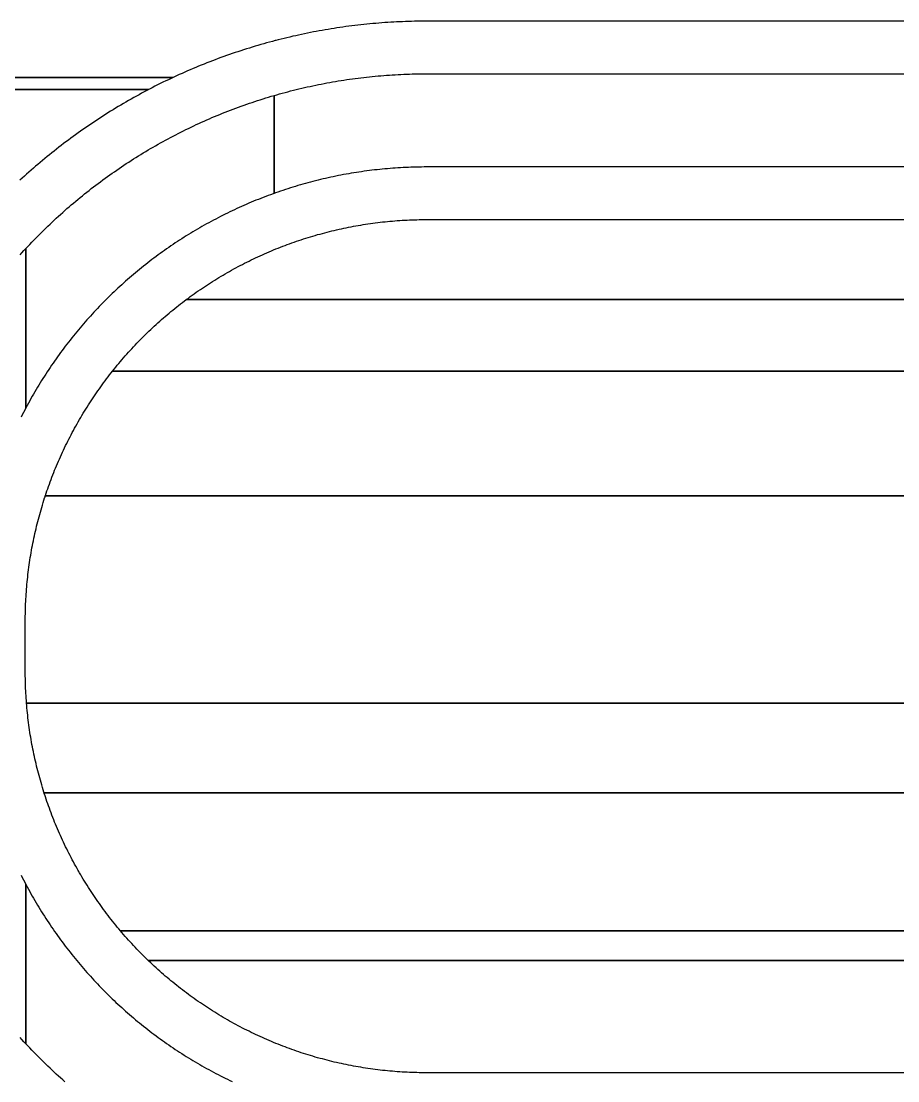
# Model space of a CAD drawing. Extents: x -3500 to 3500, y -3500 to 3500.
# Drawn here: x -1515.2 to -1281.7, y -618.2 to -336.1 of the extents above; entities that cross this region are included whole.
import ezdxf

# ---------------------------------------------------------------- set-up
doc = ezdxf.new("R2010")
doc.units = 0
for name, color, linetype in [('L5D0', 3, 'CONTINUOUS'), ('L5D100', 7, 'CONTINUOUS'), ('L5D11', 2, 'CONTINUOUS')]:
    doc.layers.add(name, color=color, linetype=linetype)

# ---------------------------------------------------------------- blocks, each defined once
blk = doc.blocks.new('ground_main_5')
at = {"layer": 'L5D0'}
for points in [[(-433.1625, -336.09), (-1407.1915, -336.09), (-1407.9905, -336.092), (-1408.7895, -336.098), (-1409.5885, -336.108), (-1410.3875, -336.122), (-1411.1865, -336.14), (-1411.9855, -336.162), (-1412.784, -336.188), (-1413.5825, -336.218), (-1414.381, -336.252), (-1415.179, -336.29), (-1415.9775, -336.332), (-1416.775, -336.3775), (-1417.5725, -336.4275), (-1418.37, -336.4815), (-1419.167, -336.5395), (-1419.9635, -336.6015), (-1420.76, -336.6675), (-1421.556, -336.737), (-1422.352, -336.811), (-1423.147, -336.889), (-1423.942, -336.9705), (-1424.7365, -337.0565), (-1425.5305, -337.146), (-1426.324, -337.24), (-1427.1175, -337.3375), (-1427.91, -337.4395), (-1428.702, -337.545), (-1429.4935, -337.6545), (-1430.2845, -337.768), (-1431.075, -337.8855), (-1431.865, -338.007), (-1432.654, -338.1325), (-1433.4425, -338.262), (-1434.2305, -338.395), (-1435.018, -338.5325), (-1435.8045, -338.6735), (-1436.5905, -338.8185), (-1437.3755, -338.9675), (-1438.16, -339.1205), (-1438.9435, -339.2775), (-1439.726, -339.4385), (-1440.508, -339.603), (-1441.289, -339.7715), (-1442.0695, -339.944), (-1442.849, -340.1205), (-1443.6275, -340.301), (-1444.405, -340.485), (-1445.1815, -340.673), (-1445.9575, -340.865), (-1446.732, -341.061), (-1447.353, -341.2215), (-1447.506, -341.261), (-1448.2785, -341.4645), (-1449.0505, -341.672), (-1449.821, -341.883), (-1450.5905, -342.0985), (-1451.359, -342.3175), (-1452.1265, -342.5405), (-1452.893, -342.767), (-1453.658, -342.9975), (-1454.422, -343.232), (-1455.185, -343.47), (-1455.9465, -343.712), (-1456.7065, -343.958), (-1457.466, -344.2075), (-1458.224, -344.461), (-1458.9805, -344.718), (-1459.7355, -344.979), (-1460.4895, -345.244), (-1461.2425, -345.5125), (-1461.9935, -345.7845), (-1462.7435, -346.0605), (-1463.492, -346.3405), (-1464.239, -346.624), (-1464.985, -346.911), (-1465.729, -347.202), (-1466.472, -347.497), (-1467.2135, -347.795), (-1467.953, -348.0975), (-1468.6915, -348.403), (-1469.428, -348.7125), (-1470.1635, -349.026), (-1470.897, -349.3425), (-1471.629, -349.663), (-1472.3595, -349.9875), (-1473.088, -350.315), (-1473.8155, -350.6465), (-1474.541, -350.9815), (-1475.2645, -351.3205), (-1475.9865, -351.663), (-1476.707, -352.009), (-1477.4255, -352.3585), (-1478.1425, -352.7115), (-1478.8575, -353.068), (-1479.571, -353.4285), (-1480.2825, -353.7925), (-1480.992, -354.16), (-1481.271, -354.306), (-2334.91, -354.306)], [(-2334.91, -354.306), (-1481.271, -354.306), (-1481.7, -354.5305), (-1482.4055, -354.905), (-1483.11, -355.2835), (-1483.812, -355.665), (-1484.512, -356.05), (-1485.2105, -356.4385), (-1485.907, -356.8305), (-1486.601, -357.226), (-1487.2935, -357.625), (-1487.984, -358.0275), (-1488.6725, -358.4335), (-1489.3585, -358.8425), (-1490.043, -359.2555), (-1490.725, -359.6715), (-1491.405, -360.091), (-1492.083, -360.514), (-1492.759, -360.9405), (-1493.433, -361.37), (-1494.1045, -361.8035), (-1494.774, -362.24), (-1495.441, -362.6795), (-1496.106, -363.1225), (-1496.769, -363.569), (-1497.4295, -364.019), (-1498.0875, -364.472), (-1498.7435, -364.9285), (-1499.3975, -365.388), (-1500.0485, -365.851), (-1500.698, -366.317), (-1501.3445, -366.7865), (-1501.989, -367.259), (-1502.631, -367.735), (-1503.2705, -368.214), (-1503.908, -368.696), (-1504.5425, -369.1815), (-1505.175, -369.67), (-1505.805, -370.162), (-1506.4325, -370.657), (-1507.057, -371.155), (-1507.6795, -371.656), (-1508.2995, -372.16), (-1508.917, -372.6675), (-1509.532, -373.178), (-1510.144, -373.6915), (-1510.754, -374.208), (-1511.361, -374.7275), (-1511.9655, -375.25), (-1512.5675, -375.776), (-1513.167, -376.3045), (-1513.7635, -376.836), (-1514.3575, -377.371), (-1514.9485, -377.9085), (-1515.537, -378.449)], [(1674.451, -429.2405), (-1490.8455, -429.2405), (-1490.437, -428.7305), (-1490.0255, -428.223), (-1489.6105, -427.718), (-1489.1925, -427.2155), (-1488.7715, -426.7155), (-1488.348, -426.2185), (-1487.9205, -425.7235), (-1487.4905, -425.2315), (-1487.0575, -424.742), (-1486.6215, -424.2555), (-1486.1825, -423.771), (-1485.741, -423.2895), (-1485.296, -422.811), (-1484.848, -422.335), (-1484.3975, -421.8615), (-1483.944, -421.391), (-1483.4875, -420.9235), (-1483.0285, -420.4585), (-1482.566, -419.9965), (-1482.101, -419.537), (-1481.6335, -419.0805), (-1481.163, -418.627), (-1480.6895, -418.1765), (-1480.2135, -417.7285), (-1479.735, -417.284), (-1479.2535, -416.842), (-1478.7695, -416.403), (-1478.2825, -415.967), (-1477.793, -415.534), (-1477.301, -415.104), (-1476.8065, -414.677), (-1476.309, -414.253), (-1475.809, -413.832), (-1475.3065, -413.414), (-1474.8015, -412.9995), (-1474.294, -412.5875), (-1473.784, -412.179), (-1473.2715, -411.7735), (-1472.7565, -411.3715), (-1472.239, -410.972), (-1471.719, -410.576), (-1471.1965, -410.1835), (-1470.672, -409.794), (-1470.145, -409.4075), (-1469.6155, -409.0245), (-1469.084, -408.6445), (-1468.55, -408.2675), (-1468.0135, -407.8945), (-1467.475, -407.524), (-1466.934, -407.1575), (-1466.391, -406.794), (-1465.8455, -406.4335), (-1465.298, -406.077), (-1464.7485, -405.7235), (-1464.1965, -405.3735), (-1463.6425, -405.0265), (-1463.0865, -404.6835), (-1462.5285, -404.3435), (-1461.968, -404.007), (-1461.406, -403.674), (-1460.8415, -403.344), (-1460.2755, -403.018), (-1459.707, -402.695), (-1459.1365, -402.376), (-1458.5645, -402.06), (-1457.9905, -401.748), (-1457.4145, -401.4395), (-1456.8365, -401.134), (-1456.257, -400.8325), (-1455.6755, -400.5345), (-1455.092, -400.2395), (-1454.5065, -399.949), (-1453.92, -399.6615), (-1453.331, -399.3775), (-1452.7405, -399.0975), (-1452.1485, -398.821), (-1451.555, -398.548), (-1450.9595, -398.2785), (-1450.3625, -398.013), (-1449.7635, -397.7505), (-1449.1635, -397.4925), (-1448.5615, -397.2375), (-1447.958, -396.9865), (-1447.353, -396.7395), (-1446.747, -396.4955), (-1446.139, -396.256), (-1445.5295, -396.0195), (-1444.919, -395.787), (-1444.3065, -395.5585), (-1443.693, -395.3335), (-1443.078, -395.112), (-1442.462, -394.895), (-1441.844, -394.681), (-1441.2255, -394.471), (-1440.605, -394.265), (-1439.984, -394.0625), (-1439.361, -393.864), (-1438.7375, -393.6695), (-1438.1125, -393.4785), (-1437.486, -393.2915), (-1436.859, -393.1085), (-1436.2305, -392.929), (-1435.601, -392.7535), (-1434.9705, -392.5815), (-1434.3385, -392.4135), (-1433.706, -392.2495), (-1433.0725, -392.0895), (-1432.438, -391.9335), (-1431.8025, -391.781), (-1431.166, -391.6325), (-1430.5285, -391.488), (-1429.8905, -391.347), (-1429.2515, -391.2105), (-1428.6115, -391.0775), (-1427.971, -390.9485), (-1427.3295, -390.8235), (-1426.6875, -390.7025), (-1426.0445, -390.585), (-1425.4005, -390.472), (-1424.7565, -390.3625), (-1424.1115, -390.2575), (-1423.466, -390.156), (-1422.8195, -390.0585), (-1422.173, -389.965), (-1421.5255, -389.875), (-1420.8775, -389.7895), (-1420.229, -389.708), (-1419.5805, -389.63), (-1418.931, -389.5565), (-1418.281, -389.4865), (-1417.631, -389.421), (-1416.9805, -389.359), (-1416.3295, -389.301), (-1415.678, -389.2475), (-1415.0265, -389.1975), (-1414.3745, -389.1515), (-1413.7225, -389.1095), (-1413.07, -389.0715), (-1412.4175, -389.038), (-1411.7645, -389.008), (-1411.1115, -388.982), (-1410.4585, -388.96), (-1409.805, -388.942), (-1409.152, -388.928), (-1408.4985, -388.918), (-1407.845, -388.912), (-1407.1915, -388.91), (-433.1625, -388.91)], [(1683.647, -517.6535), (-1513.7775, -517.6535), (-1513.827, -517.002), (-1513.873, -516.35), (-1513.915, -515.698), (-1513.953, -515.0455), (-1513.987, -514.3925), (-1514.017, -513.74), (-1514.043, -513.087), (-1514.065, -512.434), (-1514.0825, -511.7805), (-1514.0965, -511.127), (-1514.1065, -510.4735), (-1514.1125, -509.82), (-1514.1145, -509.1665), (-1514.1145, -495.8335), (-1514.1125, -495.18), (-1514.1065, -494.5265), (-1514.0965, -493.873), (-1514.0825, -493.2195), (-1514.065, -492.566), (-1514.043, -491.913), (-1514.017, -491.26), (-1513.987, -490.6075), (-1513.953, -489.9545), (-1513.915, -489.302), (-1513.873, -488.65), (-1513.827, -487.998), (-1513.7775, -487.3465), (-1513.7235, -486.695), (-1513.6655, -486.0445), (-1513.604, -485.3935), (-1513.538, -484.7435), (-1513.468, -484.0935), (-1513.3945, -483.4445), (-1513.317, -482.7955), (-1513.235, -482.147), (-1513.1495, -481.499), (-1513.06, -480.852), (-1512.9665, -480.205), (-1512.869, -479.559), (-1512.7675, -478.913), (-1512.662, -478.2685), (-1512.5525, -477.624), (-1512.4395, -476.9805), (-1512.3225, -476.3375), (-1512.201, -475.695), (-1512.076, -475.054), (-1511.947, -474.413), (-1511.814, -473.773), (-1511.6775, -473.134), (-1511.537, -472.496), (-1511.392, -471.8585), (-1511.2435, -471.222), (-1511.0915, -470.5865), (-1510.935, -469.952), (-1510.775, -469.3185), (-1510.611, -468.686), (-1510.443, -468.0545), (-1510.2715, -467.424), (-1510.096, -466.7945), (-1509.9165, -466.166), (-1509.733, -465.5385), (-1509.546, -464.9125), (-1509.355, -464.2875), (-1509.1605, -463.6635), (-1508.962, -463.041), (-1508.917, -462.903), (-1508.7595, -462.4195), (-1508.5535, -461.7995), (-1508.3435, -461.1805), (-1508.13, -460.563), (-1507.9125, -459.9465), (-1507.691, -459.3315), (-1507.4665, -458.718), (-1507.2375, -458.106), (-1507.005, -457.495), (-1506.769, -456.886), (-1506.529, -456.278), (-1506.2855, -455.6715), (-1506.038, -455.0665), (-1505.787, -454.463), (-1505.5325, -453.8615), (-1505.274, -453.261), (-1505.012, -452.6625), (-1504.746, -452.0655), (-1504.477, -451.47), (-1504.204, -450.876), (-1503.9275, -450.284), (-1503.647, -449.6935), (-1503.3635, -449.105), (-1503.076, -448.518), (-1502.785, -447.933), (-1502.4905, -447.3495), (-1502.1925, -446.768), (-1501.8905, -446.188), (-1501.5855, -445.61), (-1501.2765, -445.034), (-1500.9645, -444.46), (-1500.6485, -443.888), (-1500.3295, -443.3175), (-1500.0065, -442.7495), (-1499.6805, -442.183), (-1499.351, -441.619), (-1499.018, -441.0565), (-1498.6815, -440.4965), (-1498.3415, -439.938), (-1497.998, -439.382), (-1497.6515, -438.828), (-1497.301, -438.2765), (-1496.948, -437.7265), (-1496.591, -437.179), (-1496.231, -436.634), (-1495.8675, -436.0905), (-1495.5005, -435.55), (-1495.1305, -435.011), (-1494.757, -434.475), (-1494.3805, -433.941), (-1494.0005, -433.409), (-1493.6175, -432.8795), (-1493.231, -432.3525), (-1492.8415, -431.828), (-1492.4485, -431.3055), (-1492.0525, -430.7855), (-1491.6535, -430.2685), (-1491.251, -429.7535), (-1490.8455, -429.2405), (1674.451, -429.2405)], [(750.18, -578.2845), (-1488.7715, -578.2845), (-1489.1925, -577.7845), (-1489.6105, -577.282), (-1490.0255, -576.777), (-1490.437, -576.2695), (-1490.8455, -575.7595), (-1491.251, -575.2465), (-1491.6535, -574.7315), (-1492.0525, -574.2145), (-1492.4485, -573.6945), (-1492.8415, -573.172), (-1493.231, -572.6475), (-1493.6175, -572.1205), (-1494.0005, -571.591), (-1494.3805, -571.059), (-1494.757, -570.525), (-1495.1305, -569.989), (-1495.5005, -569.45), (-1495.8675, -568.9095), (-1496.231, -568.366), (-1496.591, -567.821), (-1496.948, -567.2735), (-1497.301, -566.7235), (-1497.6515, -566.172), (-1497.998, -565.618), (-1498.3415, -565.062), (-1498.6815, -564.5035), (-1499.018, -563.9435), (-1499.351, -563.381), (-1499.6805, -562.817), (-1500.0065, -562.2505), (-1500.3295, -561.6825), (-1500.6485, -561.112), (-1500.9645, -560.54), (-1501.2765, -559.966), (-1501.5855, -559.39), (-1501.8905, -558.812), (-1502.1925, -558.232), (-1502.4905, -557.6505), (-1502.785, -557.067), (-1503.076, -556.482), (-1503.3635, -555.895), (-1503.647, -555.3065), (-1503.9275, -554.716), (-1504.204, -554.124), (-1504.477, -553.53), (-1504.746, -552.9345), (-1505.012, -552.3375), (-1505.274, -551.739), (-1505.5325, -551.1385), (-1505.787, -550.537), (-1506.038, -549.9335), (-1506.2855, -549.3285), (-1506.529, -548.722), (-1506.769, -548.114), (-1507.005, -547.505), (-1507.2375, -546.894), (-1507.4665, -546.282), (-1507.691, -545.6685), (-1507.9125, -545.0535), (-1508.13, -544.437), (-1508.3435, -543.8195), (-1508.5535, -543.2005), (-1508.7595, -542.5805), (-1508.917, -542.097), (-1508.962, -541.959), (-1509.1605, -541.3365), (-1509.355, -540.7125), (-1509.546, -540.0875), (-1509.733, -539.4615), (-1509.9165, -538.834), (-1510.096, -538.2055), (-1510.2715, -537.576), (-1510.443, -536.9455), (-1510.611, -536.314), (-1510.775, -535.6815), (-1510.935, -535.048), (-1511.0915, -534.4135), (-1511.2435, -533.778), (-1511.392, -533.1415), (-1511.537, -532.504), (-1511.6775, -531.866), (-1511.814, -531.227), (-1511.947, -530.587), (-1512.076, -529.946), (-1512.201, -529.305), (-1512.3225, -528.6625), (-1512.4395, -528.0195), (-1512.5525, -527.376), (-1512.662, -526.7315), (-1512.7675, -526.087), (-1512.869, -525.441), (-1512.9665, -524.795), (-1513.06, -524.148), (-1513.1495, -523.501), (-1513.235, -522.853), (-1513.317, -522.2045), (-1513.3945, -521.5555), (-1513.468, -520.9065), (-1513.538, -520.2565), (-1513.604, -519.6065), (-1513.6655, -518.9555), (-1513.7235, -518.305), (-1513.7775, -517.6535), (1683.647, -517.6535)], [(-553.759, -616.09), (-1407.1915, -616.09), (-1407.845, -616.088), (-1408.4985, -616.082), (-1409.152, -616.072), (-1409.805, -616.058), (-1410.4585, -616.04), (-1411.1115, -616.018), (-1411.7645, -615.992), (-1412.4175, -615.962), (-1413.07, -615.9285), (-1413.7225, -615.8905), (-1414.3745, -615.8485), (-1415.0265, -615.8025), (-1415.678, -615.7525), (-1416.3295, -615.699), (-1416.9805, -615.641), (-1417.631, -615.579), (-1418.281, -615.5135), (-1418.931, -615.4435), (-1419.5805, -615.37), (-1420.229, -615.292), (-1420.8775, -615.2105), (-1421.5255, -615.125), (-1422.173, -615.035), (-1422.8195, -614.9415), (-1423.466, -614.844), (-1424.1115, -614.7425), (-1424.7565, -614.6375), (-1425.4005, -614.528), (-1426.0445, -614.415), (-1426.6875, -614.2975), (-1427.3295, -614.1765), (-1427.971, -614.0515), (-1428.6115, -613.9225), (-1429.2515, -613.7895), (-1429.8905, -613.653), (-1430.5285, -613.512), (-1431.166, -613.3675), (-1431.8025, -613.219), (-1432.438, -613.0665), (-1433.0725, -612.9105), (-1433.706, -612.7505), (-1434.3385, -612.5865), (-1434.9705, -612.4185), (-1435.601, -612.2465), (-1436.2305, -612.071), (-1436.859, -611.8915), (-1437.486, -611.7085), (-1438.1125, -611.5215), (-1438.7375, -611.3305), (-1439.361, -611.136), (-1439.984, -610.9375), (-1440.605, -610.735), (-1441.2255, -610.529), (-1441.844, -610.319), (-1442.462, -610.105), (-1443.078, -609.888), (-1443.693, -609.6665), (-1444.3065, -609.4415), (-1444.919, -609.213), (-1445.5295, -608.9805), (-1446.139, -608.744), (-1446.747, -608.5045), (-1447.353, -608.2605), (-1447.958, -608.0135), (-1448.5615, -607.7625), (-1449.1635, -607.5075), (-1449.7635, -607.2495), (-1450.3625, -606.987), (-1450.9595, -606.7215), (-1451.555, -606.452), (-1452.1485, -606.179), (-1452.7405, -605.9025), (-1453.331, -605.6225), (-1453.92, -605.3385), (-1454.5065, -605.051), (-1455.092, -604.7605), (-1455.6755, -604.4655), (-1456.257, -604.1675), (-1456.8365, -603.866), (-1457.4145, -603.5605), (-1457.9905, -603.252), (-1458.5645, -602.94), (-1459.1365, -602.624), (-1459.707, -602.305), (-1460.2755, -601.982), (-1460.8415, -601.656), (-1461.406, -601.326), (-1461.968, -600.993), (-1462.5285, -600.6565), (-1463.0865, -600.3165), (-1463.6425, -599.9735), (-1464.1965, -599.6265), (-1464.7485, -599.2765), (-1465.298, -598.923), (-1465.8455, -598.5665), (-1466.391, -598.206), (-1466.934, -597.8425), (-1467.475, -597.476), (-1468.0135, -597.1055), (-1468.55, -596.7325), (-1469.084, -596.3555), (-1469.6155, -595.9755), (-1470.145, -595.5925), (-1470.672, -595.206), (-1471.1965, -594.8165), (-1471.719, -594.424), (-1472.239, -594.028), (-1472.7565, -593.6285), (-1473.2715, -593.2265), (-1473.784, -592.821), (-1474.294, -592.4125), (-1474.8015, -592.0005), (-1475.3065, -591.586), (-1475.809, -591.168), (-1476.309, -590.747), (-1476.8065, -590.323), (-1477.301, -589.896), (-1477.793, -589.466), (-1478.2825, -589.033), (-1478.7695, -588.597), (-1479.2535, -588.158), (-1479.735, -587.716), (-1480.2135, -587.2715), (-1480.6895, -586.8235), (-1481.163, -586.373), (-1481.6335, -585.9195), (-1482.101, -585.463), (-1482.566, -585.0035), (-1483.0285, -584.5415), (-1483.4875, -584.0765), (-1483.944, -583.609), (-1484.3975, -583.1385), (-1484.848, -582.665), (-1485.296, -582.189), (-1485.741, -581.7105), (-1486.1825, -581.229), (-1486.6215, -580.7445), (-1487.0575, -580.258), (-1487.4905, -579.7685), (-1487.9205, -579.2765), (-1488.348, -578.7815), (-1488.7715, -578.2845), (750.18, -578.2845)]]:
    blk.add_lwpolyline(points, dxfattribs=at)
blk = doc.blocks.new('TOP_main_5_Cheese_100')
at = {"layer": 'L5D100'}
for points in [[(-433.1625, -336.09), (-1407.1915, -336.09), (-1407.9905, -336.092), (-1408.7895, -336.098), (-1409.5885, -336.108), (-1410.3875, -336.122), (-1411.1865, -336.14), (-1411.9855, -336.162), (-1412.784, -336.188), (-1413.5825, -336.218), (-1414.381, -336.252), (-1415.179, -336.29), (-1415.9775, -336.332), (-1416.775, -336.3775), (-1417.5725, -336.4275), (-1418.37, -336.4815), (-1419.167, -336.5395), (-1419.9635, -336.6015), (-1420.76, -336.6675), (-1421.556, -336.737), (-1422.352, -336.811), (-1423.147, -336.889), (-1423.942, -336.9705), (-1424.7365, -337.0565), (-1425.5305, -337.146), (-1426.324, -337.24), (-1427.1175, -337.3375), (-1427.91, -337.4395), (-1428.702, -337.545), (-1429.4935, -337.6545), (-1430.2845, -337.768), (-1431.075, -337.8855), (-1431.865, -338.007), (-1432.654, -338.1325), (-1433.4425, -338.262), (-1434.2305, -338.395), (-1435.018, -338.5325), (-1435.8045, -338.6735), (-1436.5905, -338.8185), (-1437.3755, -338.9675), (-1438.16, -339.1205), (-1438.9435, -339.2775), (-1439.726, -339.4385), (-1440.508, -339.603), (-1441.289, -339.7715), (-1442.0695, -339.944), (-1442.849, -340.1205), (-1443.6275, -340.301), (-1444.405, -340.485), (-1445.1815, -340.673), (-1445.9575, -340.865), (-1446.732, -341.061), (-1447.353, -341.2215), (-1447.506, -341.261), (-1448.2785, -341.4645), (-1449.0505, -341.672), (-1449.821, -341.883), (-1450.5905, -342.0985), (-1451.359, -342.3175), (-1452.1265, -342.5405), (-1452.893, -342.767), (-1453.658, -342.9975), (-1454.422, -343.232), (-1455.185, -343.47), (-1455.9465, -343.712), (-1456.7065, -343.958), (-1457.466, -344.2075), (-1458.224, -344.461), (-1458.9805, -344.718), (-1459.7355, -344.979), (-1460.4895, -345.244), (-1461.2425, -345.5125), (-1461.9935, -345.7845), (-1462.7435, -346.0605), (-1463.492, -346.3405), (-1464.239, -346.624), (-1464.985, -346.911), (-1465.729, -347.202), (-1466.472, -347.497), (-1467.2135, -347.795), (-1467.953, -348.0975), (-1468.6915, -348.403), (-1469.428, -348.7125), (-1470.1635, -349.026), (-1470.897, -349.3425), (-1471.629, -349.663), (-1472.3595, -349.9875), (-1473.088, -350.315), (-1473.8155, -350.6465), (-1474.541, -350.9815), (-1474.842, -351.1225), (-1837.5, -351.1225)], [(-1837.5, -351.1225), (-1474.842, -351.1225), (-1475.2645, -351.3205), (-1475.9865, -351.663), (-1476.707, -352.009), (-1477.4255, -352.3585), (-1478.1425, -352.7115), (-1478.8575, -353.068), (-1479.571, -353.4285), (-1480.2825, -353.7925), (-1480.992, -354.16), (-1481.271, -354.306), (-1481.7, -354.5305), (-1482.4055, -354.905), (-1483.11, -355.2835), (-1483.812, -355.665), (-1484.512, -356.05), (-1485.2105, -356.4385), (-1485.907, -356.8305), (-1486.601, -357.226), (-1487.2935, -357.625), (-1487.984, -358.0275), (-1488.6725, -358.4335), (-1489.3585, -358.8425), (-1490.043, -359.2555), (-1490.725, -359.6715), (-1491.405, -360.091), (-1492.083, -360.514), (-1492.759, -360.9405), (-1493.433, -361.37), (-1494.1045, -361.8035), (-1494.774, -362.24), (-1495.441, -362.6795), (-1496.106, -363.1225), (-1496.769, -363.569), (-1497.4295, -364.019), (-1498.0875, -364.472), (-1498.7435, -364.9285), (-1499.3975, -365.388), (-1500.0485, -365.851), (-1500.698, -366.317), (-1501.3445, -366.7865), (-1501.989, -367.259), (-1502.631, -367.735), (-1503.2705, -368.214), (-1503.908, -368.696), (-1504.5425, -369.1815), (-1505.175, -369.67), (-1505.805, -370.162), (-1506.4325, -370.657), (-1507.057, -371.155), (-1507.6795, -371.656), (-1508.2995, -372.16), (-1508.917, -372.6675), (-1509.532, -373.178), (-1510.144, -373.6915), (-1510.754, -374.208), (-1511.361, -374.7275), (-1511.9655, -375.25), (-1512.5675, -375.776), (-1513.167, -376.3045), (-1513.7635, -376.836), (-1514.3575, -377.371), (-1514.9485, -377.9085), (-1515.537, -378.449)], [(1657.3345, -410.2095), (-1471.2315, -410.2095), (-1471.1965, -410.1835), (-1470.672, -409.794), (-1470.145, -409.4075), (-1469.6155, -409.0245), (-1469.084, -408.6445), (-1468.55, -408.2675), (-1468.0135, -407.8945), (-1467.475, -407.524), (-1466.934, -407.1575), (-1466.391, -406.794), (-1465.8455, -406.4335), (-1465.298, -406.077), (-1464.7485, -405.7235), (-1464.1965, -405.3735), (-1463.6425, -405.0265), (-1463.0865, -404.6835), (-1462.5285, -404.3435), (-1461.968, -404.007), (-1461.406, -403.674), (-1460.8415, -403.344), (-1460.2755, -403.018), (-1459.707, -402.695), (-1459.1365, -402.376), (-1458.5645, -402.06), (-1457.9905, -401.748), (-1457.4145, -401.4395), (-1456.8365, -401.134), (-1456.257, -400.8325), (-1455.6755, -400.5345), (-1455.092, -400.2395), (-1454.5065, -399.949), (-1453.92, -399.6615), (-1453.331, -399.3775), (-1452.7405, -399.0975), (-1452.1485, -398.821), (-1451.555, -398.548), (-1450.9595, -398.2785), (-1450.3625, -398.013), (-1449.7635, -397.7505), (-1449.1635, -397.4925), (-1448.5615, -397.2375), (-1447.958, -396.9865), (-1447.353, -396.7395), (-1446.747, -396.4955), (-1446.139, -396.256), (-1445.5295, -396.0195), (-1444.919, -395.787), (-1444.3065, -395.5585), (-1443.693, -395.3335), (-1443.078, -395.112), (-1442.462, -394.895), (-1441.844, -394.681), (-1441.2255, -394.471), (-1440.605, -394.265), (-1439.984, -394.0625), (-1439.361, -393.864), (-1438.7375, -393.6695), (-1438.1125, -393.4785), (-1437.486, -393.2915), (-1436.859, -393.1085), (-1436.2305, -392.929), (-1435.601, -392.7535), (-1434.9705, -392.5815), (-1434.3385, -392.4135), (-1433.706, -392.2495), (-1433.0725, -392.0895), (-1432.438, -391.9335), (-1431.8025, -391.781), (-1431.166, -391.6325), (-1430.5285, -391.488), (-1429.8905, -391.347), (-1429.2515, -391.2105), (-1428.6115, -391.0775), (-1427.971, -390.9485), (-1427.3295, -390.8235), (-1426.6875, -390.7025), (-1426.0445, -390.585), (-1425.4005, -390.472), (-1424.7565, -390.3625), (-1424.1115, -390.2575), (-1423.466, -390.156), (-1422.8195, -390.0585), (-1422.173, -389.965), (-1421.5255, -389.875), (-1420.8775, -389.7895), (-1420.229, -389.708), (-1419.5805, -389.63), (-1418.931, -389.5565), (-1418.281, -389.4865), (-1417.631, -389.421), (-1416.9805, -389.359), (-1416.3295, -389.301), (-1415.678, -389.2475), (-1415.0265, -389.1975), (-1414.3745, -389.1515), (-1413.7225, -389.1095), (-1413.07, -389.0715), (-1412.4175, -389.038), (-1411.7645, -389.008), (-1411.1115, -388.982), (-1410.4585, -388.96), (-1409.805, -388.942), (-1409.152, -388.928), (-1408.4985, -388.918), (-1407.845, -388.912), (-1407.1915, -388.91), (-433.1625, -388.91)], [(-62.5, -462.5), (-1508.786, -462.5), (-1508.7595, -462.4195), (-1508.5535, -461.7995), (-1508.3435, -461.1805), (-1508.13, -460.563), (-1507.9125, -459.9465), (-1507.691, -459.3315), (-1507.4665, -458.718), (-1507.2375, -458.106), (-1507.005, -457.495), (-1506.769, -456.886), (-1506.529, -456.278), (-1506.2855, -455.6715), (-1506.038, -455.0665), (-1505.787, -454.463), (-1505.5325, -453.8615), (-1505.274, -453.261), (-1505.012, -452.6625), (-1504.746, -452.0655), (-1504.477, -451.47), (-1504.204, -450.876), (-1503.9275, -450.284), (-1503.647, -449.6935), (-1503.3635, -449.105), (-1503.076, -448.518), (-1502.785, -447.933), (-1502.4905, -447.3495), (-1502.1925, -446.768), (-1501.8905, -446.188), (-1501.5855, -445.61), (-1501.2765, -445.034), (-1500.9645, -444.46), (-1500.6485, -443.888), (-1500.3295, -443.3175), (-1500.0065, -442.7495), (-1499.6805, -442.183), (-1499.351, -441.619), (-1499.018, -441.0565), (-1498.6815, -440.4965), (-1498.3415, -439.938), (-1497.998, -439.382), (-1497.6515, -438.828), (-1497.301, -438.2765), (-1496.948, -437.7265), (-1496.591, -437.179), (-1496.231, -436.634), (-1495.8675, -436.0905), (-1495.5005, -435.55), (-1495.1305, -435.011), (-1494.757, -434.475), (-1494.3805, -433.941), (-1494.0005, -433.409), (-1493.6175, -432.8795), (-1493.231, -432.3525), (-1492.8415, -431.828), (-1492.4485, -431.3055), (-1492.0525, -430.7855), (-1491.6535, -430.2685), (-1491.251, -429.7535), (-1490.8455, -429.2405), (-1490.437, -428.7305), (-1490.0255, -428.223), (-1489.6105, -427.718), (-1489.1925, -427.2155), (-1488.7715, -426.7155), (-1488.348, -426.2185), (-1487.9205, -425.7235), (-1487.4905, -425.2315), (-1487.0575, -424.742), (-1486.6215, -424.2555), (-1486.1825, -423.771), (-1485.741, -423.2895), (-1485.296, -422.811), (-1484.848, -422.335), (-1484.3975, -421.8615), (-1483.944, -421.391), (-1483.4875, -420.9235), (-1483.0285, -420.4585), (-1482.566, -419.9965), (-1482.101, -419.537), (-1481.6335, -419.0805), (-1481.163, -418.627), (-1480.6895, -418.1765), (-1480.2135, -417.7285), (-1479.735, -417.284), (-1479.2535, -416.842), (-1478.7695, -416.403), (-1478.2825, -415.967), (-1477.793, -415.534), (-1477.301, -415.104), (-1476.8065, -414.677), (-1476.309, -414.253), (-1475.809, -413.832), (-1475.3065, -413.414), (-1474.8015, -412.9995), (-1474.294, -412.5875), (-1473.784, -412.179), (-1473.2715, -411.7735), (-1472.7565, -411.3715), (-1472.239, -410.972), (-1471.719, -410.576), (-1471.2315, -410.2095), (1657.3345, -410.2095)], [(-62.5, -541.5405), (-1509.0955, -541.5405), (-1509.1605, -541.3365), (-1509.355, -540.7125), (-1509.546, -540.0875), (-1509.733, -539.4615), (-1509.9165, -538.834), (-1510.096, -538.2055), (-1510.2715, -537.576), (-1510.443, -536.9455), (-1510.611, -536.314), (-1510.775, -535.6815), (-1510.935, -535.048), (-1511.0915, -534.4135), (-1511.2435, -533.778), (-1511.392, -533.1415), (-1511.537, -532.504), (-1511.6775, -531.866), (-1511.814, -531.227), (-1511.947, -530.587), (-1512.076, -529.946), (-1512.201, -529.305), (-1512.3225, -528.6625), (-1512.4395, -528.0195), (-1512.5525, -527.376), (-1512.662, -526.7315), (-1512.7675, -526.087), (-1512.869, -525.441), (-1512.9665, -524.795), (-1513.06, -524.148), (-1513.1495, -523.501), (-1513.235, -522.853), (-1513.317, -522.2045), (-1513.3945, -521.5555), (-1513.468, -520.9065), (-1513.538, -520.2565), (-1513.604, -519.6065), (-1513.6655, -518.9555), (-1513.7235, -518.305), (-1513.7775, -517.6535), (-1513.827, -517.002), (-1513.873, -516.35), (-1513.915, -515.698), (-1513.953, -515.0455), (-1513.987, -514.3925), (-1514.017, -513.74), (-1514.043, -513.087), (-1514.065, -512.434), (-1514.0825, -511.7805), (-1514.0965, -511.127), (-1514.1065, -510.4735), (-1514.1125, -509.82), (-1514.1145, -509.1665), (-1514.1145, -495.8335), (-1514.1125, -495.18), (-1514.1065, -494.5265), (-1514.0965, -493.873), (-1514.0825, -493.2195), (-1514.065, -492.566), (-1514.043, -491.913), (-1514.017, -491.26), (-1513.987, -490.6075), (-1513.953, -489.9545), (-1513.915, -489.302), (-1513.873, -488.65), (-1513.827, -487.998), (-1513.7775, -487.3465), (-1513.7235, -486.695), (-1513.6655, -486.0445), (-1513.604, -485.3935), (-1513.538, -484.7435), (-1513.468, -484.0935), (-1513.3945, -483.4445), (-1513.317, -482.7955), (-1513.235, -482.147), (-1513.1495, -481.499), (-1513.06, -480.852), (-1512.9665, -480.205), (-1512.869, -479.559), (-1512.7675, -478.913), (-1512.662, -478.2685), (-1512.5525, -477.624), (-1512.4395, -476.9805), (-1512.3225, -476.3375), (-1512.201, -475.695), (-1512.076, -475.054), (-1511.947, -474.413), (-1511.814, -473.773), (-1511.6775, -473.134), (-1511.537, -472.496), (-1511.392, -471.8585), (-1511.2435, -471.222), (-1511.0915, -470.5865), (-1510.935, -469.952), (-1510.775, -469.3185), (-1510.611, -468.686), (-1510.443, -468.0545), (-1510.2715, -467.424), (-1510.096, -466.7945), (-1509.9165, -466.166), (-1509.733, -465.5385), (-1509.546, -464.9125), (-1509.355, -464.2875), (-1509.1605, -463.6635), (-1508.962, -463.041), (-1508.917, -462.903), (-1508.786, -462.5), (1687.748, -462.5)], [(750.18, -586.2035), (-1481.339, -586.2035), (-1481.6335, -585.9195), (-1482.101, -585.463), (-1482.566, -585.0035), (-1483.0285, -584.5415), (-1483.4875, -584.0765), (-1483.944, -583.609), (-1484.3975, -583.1385), (-1484.848, -582.665), (-1485.296, -582.189), (-1485.741, -581.7105), (-1486.1825, -581.229), (-1486.6215, -580.7445), (-1487.0575, -580.258), (-1487.4905, -579.7685), (-1487.9205, -579.2765), (-1488.348, -578.7815), (-1488.7715, -578.2845), (-1489.1925, -577.7845), (-1489.6105, -577.282), (-1490.0255, -576.777), (-1490.437, -576.2695), (-1490.8455, -575.7595), (-1491.251, -575.2465), (-1491.6535, -574.7315), (-1492.0525, -574.2145), (-1492.4485, -573.6945), (-1492.8415, -573.172), (-1493.231, -572.6475), (-1493.6175, -572.1205), (-1494.0005, -571.591), (-1494.3805, -571.059), (-1494.757, -570.525), (-1495.1305, -569.989), (-1495.5005, -569.45), (-1495.8675, -568.9095), (-1496.231, -568.366), (-1496.591, -567.821), (-1496.948, -567.2735), (-1497.301, -566.7235), (-1497.6515, -566.172), (-1497.998, -565.618), (-1498.3415, -565.062), (-1498.6815, -564.5035), (-1499.018, -563.9435), (-1499.351, -563.381), (-1499.6805, -562.817), (-1499.863, -562.5), (-1500.0065, -562.2505), (-1500.3295, -561.6825), (-1500.6485, -561.112), (-1500.9645, -560.54), (-1501.2765, -559.966), (-1501.5855, -559.39), (-1501.8905, -558.812), (-1502.1925, -558.232), (-1502.4905, -557.6505), (-1502.785, -557.067), (-1503.076, -556.482), (-1503.3635, -555.895), (-1503.647, -555.3065), (-1503.9275, -554.716), (-1504.204, -554.124), (-1504.477, -553.53), (-1504.746, -552.9345), (-1505.012, -552.3375), (-1505.274, -551.739), (-1505.5325, -551.1385), (-1505.787, -550.537), (-1506.038, -549.9335), (-1506.2855, -549.3285), (-1506.529, -548.722), (-1506.769, -548.114), (-1507.005, -547.505), (-1507.2375, -546.894), (-1507.4665, -546.282), (-1507.691, -545.6685), (-1507.9125, -545.0535), (-1508.13, -544.437), (-1508.3435, -543.8195), (-1508.5535, -543.2005), (-1508.7595, -542.5805), (-1508.917, -542.097), (-1508.962, -541.959), (-1509.0955, -541.5405), (-62.5, -541.5405)], [(-553.759, -616.09), (-1407.1915, -616.09), (-1407.845, -616.088), (-1408.4985, -616.082), (-1409.152, -616.072), (-1409.805, -616.058), (-1410.4585, -616.04), (-1411.1115, -616.018), (-1411.7645, -615.992), (-1412.4175, -615.962), (-1413.07, -615.9285), (-1413.7225, -615.8905), (-1414.3745, -615.8485), (-1415.0265, -615.8025), (-1415.678, -615.7525), (-1416.3295, -615.699), (-1416.9805, -615.641), (-1417.631, -615.579), (-1418.281, -615.5135), (-1418.931, -615.4435), (-1419.5805, -615.37), (-1420.229, -615.292), (-1420.8775, -615.2105), (-1421.5255, -615.125), (-1422.173, -615.035), (-1422.8195, -614.9415), (-1423.466, -614.844), (-1424.1115, -614.7425), (-1424.7565, -614.6375), (-1425.4005, -614.528), (-1426.0445, -614.415), (-1426.6875, -614.2975), (-1427.3295, -614.1765), (-1427.971, -614.0515), (-1428.6115, -613.9225), (-1429.2515, -613.7895), (-1429.8905, -613.653), (-1430.5285, -613.512), (-1431.166, -613.3675), (-1431.8025, -613.219), (-1432.438, -613.0665), (-1433.0725, -612.9105), (-1433.706, -612.7505), (-1434.3385, -612.5865), (-1434.9705, -612.4185), (-1435.601, -612.2465), (-1436.2305, -612.071), (-1436.859, -611.8915), (-1437.486, -611.7085), (-1438.1125, -611.5215), (-1438.7375, -611.3305), (-1439.361, -611.136), (-1439.984, -610.9375), (-1440.605, -610.735), (-1441.2255, -610.529), (-1441.844, -610.319), (-1442.462, -610.105), (-1443.078, -609.888), (-1443.693, -609.6665), (-1444.3065, -609.4415), (-1444.919, -609.213), (-1445.5295, -608.9805), (-1446.139, -608.744), (-1446.747, -608.5045), (-1447.353, -608.2605), (-1447.958, -608.0135), (-1448.5615, -607.7625), (-1449.1635, -607.5075), (-1449.7635, -607.2495), (-1450.3625, -606.987), (-1450.9595, -606.7215), (-1451.555, -606.452), (-1452.1485, -606.179), (-1452.7405, -605.9025), (-1453.331, -605.6225), (-1453.92, -605.3385), (-1454.5065, -605.051), (-1455.092, -604.7605), (-1455.6755, -604.4655), (-1456.257, -604.1675), (-1456.8365, -603.866), (-1457.4145, -603.5605), (-1457.9905, -603.252), (-1458.5645, -602.94), (-1459.1365, -602.624), (-1459.707, -602.305), (-1460.2755, -601.982), (-1460.8415, -601.656), (-1461.406, -601.326), (-1461.968, -600.993), (-1462.5285, -600.6565), (-1463.0865, -600.3165), (-1463.6425, -599.9735), (-1464.1965, -599.6265), (-1464.7485, -599.2765), (-1465.298, -598.923), (-1465.8455, -598.5665), (-1466.391, -598.206), (-1466.934, -597.8425), (-1467.475, -597.476), (-1468.0135, -597.1055), (-1468.55, -596.7325), (-1469.084, -596.3555), (-1469.6155, -595.9755), (-1470.145, -595.5925), (-1470.672, -595.206), (-1471.1965, -594.8165), (-1471.719, -594.424), (-1472.239, -594.028), (-1472.7565, -593.6285), (-1473.2715, -593.2265), (-1473.784, -592.821), (-1474.294, -592.4125), (-1474.8015, -592.0005), (-1475.3065, -591.586), (-1475.809, -591.168), (-1476.309, -590.747), (-1476.8065, -590.323), (-1477.301, -589.896), (-1477.793, -589.466), (-1478.2825, -589.033), (-1478.7695, -588.597), (-1479.2535, -588.158), (-1479.735, -587.716), (-1480.2135, -587.2715), (-1480.6895, -586.8235), (-1481.163, -586.373), (-1481.339, -586.2035), (750.18, -586.2035)]]:
    blk.add_lwpolyline(points, dxfattribs=at)
blk = doc.blocks.new('TOP_main_5')
at = {"layer": 'L5D11'}
for points in [[(-433.1625, -374.91), (-1407.1915, -374.91), (-1407.887, -374.912), (-1408.583, -374.918), (-1409.2785, -374.928), (-1409.974, -374.942), (-1410.6695, -374.96), (-1411.365, -374.982), (-1412.0605, -375.008), (-1412.7555, -375.038), (-1413.4505, -375.072), (-1414.145, -375.11), (-1414.8395, -375.152), (-1415.534, -375.198), (-1416.228, -375.248), (-1416.9215, -375.302), (-1417.615, -375.36), (-1418.308, -375.422), (-1419.0005, -375.488), (-1419.693, -375.558), (-1420.3845, -375.632), (-1421.076, -375.71), (-1421.767, -375.7915), (-1422.4575, -375.8775), (-1423.1475, -375.9675), (-1423.837, -376.061), (-1424.5255, -376.159), (-1425.214, -376.2605), (-1425.9015, -376.3665), (-1426.589, -376.476), (-1427.2755, -376.5895), (-1427.961, -376.707), (-1428.646, -376.8285), (-1429.3305, -376.954), (-1430.014, -377.0835), (-1430.697, -377.2165), (-1431.379, -377.354), (-1432.0605, -377.495), (-1432.741, -377.64), (-1433.4205, -377.789), (-1434.0995, -377.942), (-1434.777, -378.0985), (-1435.454, -378.259), (-1436.13, -378.424), (-1436.8055, -378.5925), (-1437.4795, -378.7645), (-1438.1525, -378.941), (-1438.8245, -379.121), (-1439.4955, -379.305), (-1440.1655, -379.4925), (-1440.8345, -379.6845), (-1441.502, -379.88), (-1442.1685, -380.079), (-1442.834, -380.2825), (-1443.4985, -380.4895), (-1444.1615, -380.7), (-1444.8235, -380.9145), (-1445.484, -381.133), (-1446.143, -381.3555), (-1446.8015, -381.5815), (-1447.458, -381.811), (-1447.8525, -381.952), (-1447.8525, -355.877), (-1447.119, -355.666), (-1446.3845, -355.459), (-1445.649, -355.2555), (-1444.9125, -355.056), (-1444.175, -354.8605), (-1443.436, -354.669), (-1442.6965, -354.481), (-1441.956, -354.297), (-1441.2145, -354.117), (-1440.472, -353.9405), (-1439.7285, -353.7685), (-1438.9845, -353.6), (-1438.239, -353.4355), (-1437.493, -353.275), (-1436.746, -353.118), (-1435.9985, -352.9655), (-1435.25, -352.8165), (-1434.501, -352.6715), (-1433.751, -352.5305), (-1433.0005, -352.3935), (-1432.249, -352.26), (-1431.497, -352.131), (-1430.744, -352.0055), (-1429.9905, -351.8845), (-1429.2365, -351.767), (-1428.482, -351.6535), (-1427.727, -351.544), (-1426.971, -351.4385), (-1426.2145, -351.337), (-1425.458, -351.239), (-1424.7005, -351.1455), (-1423.9425, -351.056), (-1423.1845, -350.97), (-1422.4255, -350.8885), (-1421.6665, -350.8105), (-1420.907, -350.737), (-1420.147, -350.667), (-1419.387, -350.601), (-1418.626, -350.5395), (-1417.8655, -350.4815), (-1417.104, -350.4275), (-1416.3425, -350.3775), (-1415.581, -350.3315), (-1414.819, -350.2895), (-1414.057, -350.252), (-1413.2945, -350.218), (-1412.532, -350.188), (-1411.7695, -350.162), (-1411.0065, -350.14), (-1410.2435, -350.122), (-1409.4805, -350.108), (-1408.7175, -350.098), (-1407.9545, -350.092), (-1407.1915, -350.09), (-433.1625, -350.09)], [(-1515.5, -398.312), (-1514.9875, -397.746), (-1514.4725, -397.183), (-1513.9545, -396.623), (-1513.9385, -396.6055), (-1513.9385, -439.0225), (-1514.2635, -439.6375), (-1514.585, -440.2545), (-1514.903, -440.8735), (-1515.2175, -441.494)], [(-1515.2175, -563.506), (-1514.903, -564.1265), (-1514.585, -564.7455), (-1514.2635, -565.3625), (-1513.9385, -565.9775), (-1513.9385, -608.3945), (-1513.9545, -608.377), (-1514.4725, -607.817), (-1514.9875, -607.254), (-1515.5, -606.688)], [(-1503.573, -618.4905), (-1504.144, -617.984), (-1504.7125, -617.475), (-1505.2785, -616.963), (-1505.8415, -616.448), (-1506.402, -615.93), (-1506.9595, -615.409), (-1507.5145, -614.885), (-1508.0665, -614.3585), (-1508.616, -613.829), (-1509.1625, -613.2965), (-1509.7065, -612.761), (-1510.2475, -612.223), (-1510.7855, -611.682), (-1511.321, -611.138), (-1511.8535, -610.5915), (-1512.383, -610.042), (-1512.91, -609.49), (-1513.4335, -608.935), (-1513.9385, -608.3945), (-1513.9385, -565.9775), (-1513.61, -566.591), (-1513.2775, -567.2025), (-1512.942, -567.8115), (-1512.603, -568.419), (-1512.26, -569.025), (-1511.914, -569.6285), (-1511.5645, -570.23), (-1511.2115, -570.8295), (-1510.855, -571.427), (-1510.495, -572.0225), (-1510.1315, -572.6155), (-1509.7645, -573.207), (-1509.3945, -573.796), (-1509.021, -574.383), (-1508.644, -574.968), (-1508.264, -575.5505), (-1507.88, -576.131), (-1507.493, -576.709), (-1507.103, -577.285), (-1506.7095, -577.859), (-1506.3125, -578.4305), (-1505.912, -578.9995), (-1505.509, -579.5665), (-1505.102, -580.131), (-1504.692, -580.693), (-1504.279, -581.253), (-1503.8625, -581.8105), (-1503.443, -582.3655), (-1503.0205, -582.918), (-1502.5945, -583.468), (-1502.1655, -584.016), (-1501.733, -584.561), (-1501.2975, -585.104), (-1500.859, -585.644), (-1500.4175, -586.1815), (-1499.973, -586.717), (-1499.525, -587.2495), (-1499.0745, -587.7795), (-1498.6205, -588.307), (-1498.1635, -588.8315), (-1497.704, -589.3535), (-1497.241, -589.873), (-1496.775, -590.39), (-1496.306, -590.904), (-1495.8345, -591.4155), (-1495.3595, -591.924), (-1494.882, -592.43), (-1494.4015, -592.933), (-1493.918, -593.4335), (-1493.432, -593.931), (-1492.9425, -594.426), (-1492.4505, -594.918), (-1491.956, -595.407), (-1491.4585, -595.8935), (-1490.958, -596.377), (-1490.4545, -596.8575), (-1489.949, -597.335), (-1489.44, -597.8095), (-1488.9285, -598.2815), (-1488.4145, -598.7505), (-1487.898, -599.216), (-1487.3785, -599.679), (-1486.856, -600.139), (-1486.3315, -600.596), (-1485.804, -601.0495), (-1485.274, -601.5005), (-1484.7415, -601.948), (-1484.2065, -602.393), (-1483.6685, -602.8345), (-1483.1285, -603.273), (-1482.586, -603.7085), (-1482.0405, -604.1405), (-1481.493, -604.5695), (-1480.9425, -604.9955), (-1480.39, -605.4185), (-1479.835, -605.838), (-1479.2775, -606.2545), (-1478.718, -606.6675), (-1478.1555, -607.0775), (-1477.591, -607.484), (-1477.0245, -607.8875), (-1476.455, -608.2875), (-1475.8835, -608.6845), (-1475.31, -609.078), (-1474.734, -609.4685), (-1474.1555, -609.8555), (-1473.575, -610.239), (-1472.9925, -610.6195), (-1472.4075, -610.9965), (-1471.8205, -611.37), (-1471.2315, -611.74), (-1470.6405, -612.107), (-1470.047, -612.47), (-1469.4515, -612.83), (-1468.854, -613.1865), (-1468.2545, -613.5395), (-1467.653, -613.8895), (-1467.0495, -614.2355), (-1466.444, -614.578), (-1465.8365, -614.9175), (-1465.227, -615.253), (-1464.6155, -615.585), (-1464.0025, -615.914), (-1463.387, -616.239), (-1462.77, -616.5605), (-1462.1515, -616.8785), (-1461.5305, -617.193), (-1460.9085, -617.504), (-1460.284, -617.811), (-1459.658, -618.115), (-1459.0305, -618.415)]]:
    blk.add_lwpolyline(points, dxfattribs=at)
blk.add_lwpolyline([(-1513.9385, -439.0225), (-1513.9385, -396.6055), (-1513.4335, -396.065), (-1512.91, -395.51), (-1512.383, -394.958), (-1511.8535, -394.4085), (-1511.321, -393.862), (-1510.7855, -393.318), (-1510.2475, -392.777), (-1509.7065, -392.239), (-1509.1625, -391.7035), (-1508.616, -391.171), (-1508.0665, -390.6415), (-1507.5145, -390.115), (-1506.9595, -389.591), (-1506.402, -389.07), (-1505.8415, -388.552), (-1505.2785, -388.037), (-1504.7125, -387.525), (-1504.144, -387.016), (-1503.573, -386.5095), (-1502.9995, -386.0065), (-1502.423, -385.5065), (-1501.844, -385.009), (-1501.2625, -384.515), (-1500.6785, -384.024), (-1500.0915, -383.536), (-1499.5025, -383.0515), (-1498.9105, -382.5695), (-1498.3165, -382.091), (-1497.7195, -381.615), (-1497.12, -381.143), (-1496.5185, -380.6735), (-1495.9145, -380.2075), (-1495.3075, -379.7445), (-1494.6985, -379.2845), (-1494.087, -378.828), (-1493.4735, -378.3745), (-1492.857, -377.9245), (-1492.2385, -377.4775), (-1491.6175, -377.034), (-1490.9945, -376.5935), (-1490.369, -376.1565), (-1489.7415, -375.7225), (-1489.1115, -375.292), (-1488.479, -374.8645), (-1487.8445, -374.4405), (-1487.208, -374.02), (-1486.569, -373.6025), (-1485.928, -373.1885), (-1485.2845, -372.778), (-1484.639, -372.371), (-1483.9915, -371.967), (-1483.342, -371.5665), (-1482.6905, -371.1695), (-1482.0365, -370.776), (-1481.3805, -370.386), (-1480.723, -369.999), (-1480.063, -369.616), (-1479.401, -369.236), (-1478.7375, -368.8595), (-1478.0715, -368.487), (-1477.4035, -368.1175), (-1476.734, -367.7515), (-1476.0625, -367.389), (-1475.389, -367.0305), (-1474.7135, -366.675), (-1474.0365, -366.3235), (-1473.3575, -365.975), (-1472.6765, -365.6305), (-1471.994, -365.2895), (-1471.3095, -364.952), (-1470.6235, -364.618), (-1469.9355, -364.2875), (-1469.246, -363.961), (-1468.5545, -363.6375), (-1467.8615, -363.318), (-1467.167, -363.0025), (-1466.4705, -362.69), (-1465.7725, -362.3815), (-1465.073, -362.0765), (-1464.372, -361.7755), (-1463.669, -361.478), (-1462.965, -361.184), (-1462.259, -360.894), (-1461.552, -360.6075), (-1460.843, -360.3245), (-1460.133, -360.0455), (-1459.421, -359.77), (-1458.708, -359.4985), (-1457.9935, -359.2305), (-1457.2775, -358.9665), (-1456.56, -358.706), (-1455.8415, -358.4495), (-1455.1215, -358.197), (-1454.4, -357.9475), (-1453.6775, -357.7025), (-1452.9535, -357.461), (-1452.2285, -357.223), (-1451.502, -356.9895), (-1450.7745, -356.759), (-1450.046, -356.533), (-1449.316, -356.3105), (-1448.5845, -356.0915), (-1447.8525, -355.877), (-1447.8525, -381.952), (-1448.1135, -382.045), (-1448.7675, -382.282), (-1449.42, -382.523), (-1450.0715, -382.768), (-1450.721, -383.0165), (-1451.3695, -383.269), (-1452.0165, -383.525), (-1452.662, -383.785), (-1453.306, -384.0485), (-1453.9485, -384.3155), (-1454.5895, -384.5865), (-1455.2285, -384.861), (-1455.8665, -385.139), (-1456.5025, -385.421), (-1457.137, -385.7065), (-1457.7695, -385.996), (-1458.401, -386.2885), (-1459.0305, -386.585), (-1459.658, -386.885), (-1460.284, -387.189), (-1460.9085, -387.496), (-1461.5305, -387.807), (-1462.1515, -388.1215), (-1462.77, -388.4395), (-1463.387, -388.761), (-1464.0025, -389.086), (-1464.6155, -389.415), (-1465.227, -389.747), (-1465.8365, -390.0825), (-1466.444, -390.422), (-1467.0495, -390.7645), (-1467.653, -391.1105), (-1468.2545, -391.4605), (-1468.854, -391.8135), (-1469.4515, -392.17), (-1470.047, -392.53), (-1470.6405, -392.893), (-1471.2315, -393.26), (-1471.8205, -393.63), (-1472.4075, -394.0035), (-1472.9925, -394.3805), (-1473.575, -394.761), (-1474.1555, -395.1445), (-1474.734, -395.5315), (-1475.31, -395.922), (-1475.8835, -396.3155), (-1476.455, -396.7125), (-1477.0245, -397.1125), (-1477.591, -397.516), (-1478.1555, -397.9225), (-1478.718, -398.3325), (-1479.2775, -398.7455), (-1479.835, -399.162), (-1480.39, -399.5815), (-1480.9425, -400.0045), (-1481.493, -400.4305), (-1482.0405, -400.8595), (-1482.586, -401.2915), (-1483.1285, -401.727), (-1483.6685, -402.1655), (-1484.2065, -402.607), (-1484.7415, -403.052), (-1485.274, -403.4995), (-1485.804, -403.9505), (-1486.3315, -404.404), (-1486.856, -404.861), (-1487.3785, -405.321), (-1487.898, -405.784), (-1488.4145, -406.2495), (-1488.9285, -406.7185), (-1489.44, -407.1905), (-1489.949, -407.665), (-1490.4545, -408.1425), (-1490.958, -408.623), (-1491.4585, -409.1065), (-1491.956, -409.593), (-1492.4505, -410.082), (-1492.9425, -410.574), (-1493.432, -411.069), (-1493.918, -411.5665), (-1494.4015, -412.067), (-1494.882, -412.57), (-1495.3595, -413.076), (-1495.8345, -413.5845), (-1496.306, -414.096), (-1496.775, -414.61), (-1497.241, -415.127), (-1497.704, -415.6465), (-1498.1635, -416.1685), (-1498.6205, -416.693), (-1499.0745, -417.2205), (-1499.525, -417.7505), (-1499.973, -418.283), (-1500.4175, -418.8185), (-1500.859, -419.356), (-1501.2975, -419.896), (-1501.733, -420.439), (-1502.1655, -420.984), (-1502.5945, -421.532), (-1503.0205, -422.082), (-1503.443, -422.6345), (-1503.8625, -423.1895), (-1504.279, -423.747), (-1504.692, -424.307), (-1505.102, -424.869), (-1505.509, -425.4335), (-1505.912, -426.0005), (-1506.3125, -426.5695), (-1506.7095, -427.141), (-1507.103, -427.715), (-1507.493, -428.291), (-1507.88, -428.869), (-1508.264, -429.4495), (-1508.644, -430.032), (-1509.021, -430.617), (-1509.3945, -431.204), (-1509.7645, -431.793), (-1510.1315, -432.3845), (-1510.495, -432.9775), (-1510.855, -433.573), (-1511.2115, -434.1705), (-1511.5645, -434.77), (-1511.914, -435.3715), (-1512.26, -435.975), (-1512.603, -436.581), (-1512.942, -437.1885), (-1513.2775, -437.7975), (-1513.61, -438.409)], close=True, dxfattribs=at)
for name in ['ground_main_5', 'TOP_main_5_Cheese_100']:
    blk.add_blockref(name, (0, 0))
blk = doc.blocks.new('TOP_main')
blk.add_blockref('TOP_main_5', (0, 0))

msp = doc.modelspace()

# ---------------------------------------------------------------- block references
msp.add_blockref('TOP_main', (0, 0))

doc.saveas('drawing.dxf')
